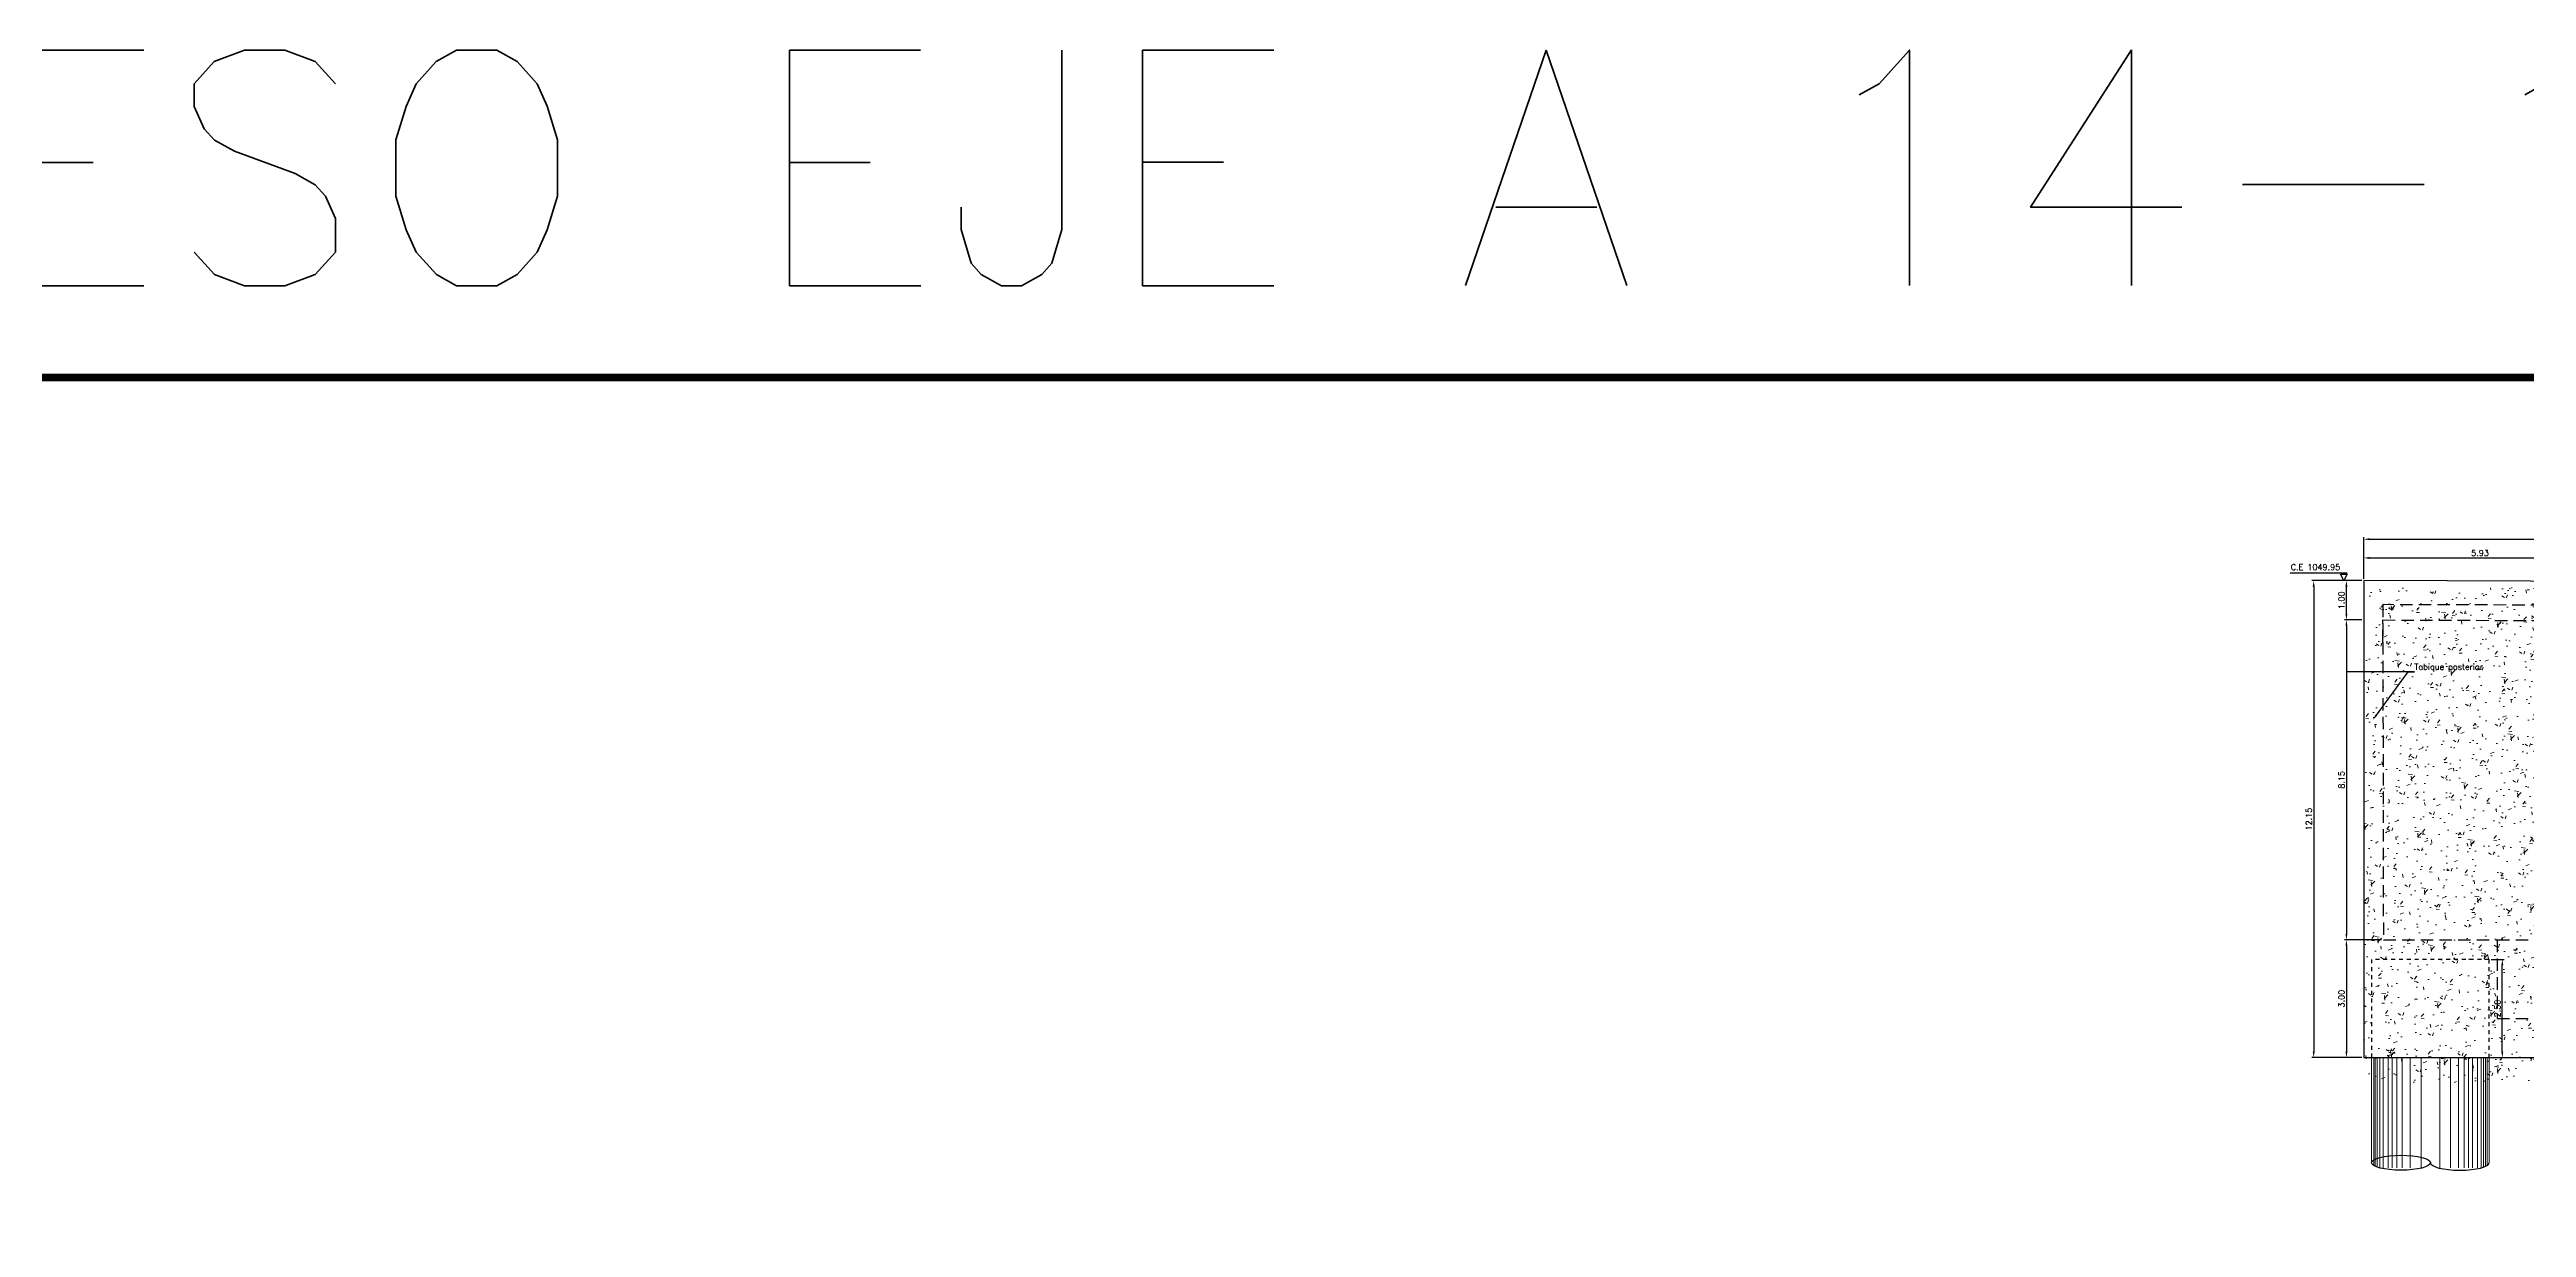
# Model space of a CAD drawing. Header units: metres. Extents: x 1080594 to 1081411, y 976871 to 977162.
# Drawn here: x 1081023.4 to 1081086.6, y 977131.6 to 977161.6 of the extents above; entities that cross this region are included whole.
import ezdxf
from ezdxf import colors
from ezdxf.entities.mleader import LeaderData, LeaderLine
from ezdxf.math import Vec2, Vec3

# ---------------------------------------------------------------- set-up
doc = ezdxf.new("R2010")
doc.units = ezdxf.units.M
doc.header["$LTSCALE"] = 25.4
doc.linetypes.add('HIDDEN', pattern=[0.375, 0.25, -0.125])
for name, color, linetype in [('CONTRAPESO', 3, 'Continuous'), ('COT', 1, 'Continuous'), ('DIMCONTRAPESO', 1, 'Continuous'), ('ESC_4PL', 7, 'Continuous'), ('PROY', 9, 'HIDDEN'), ('PROYECC', 251, 'HIDDEN')]:
    doc.layers.add(name, color=color, linetype=linetype)
for name, color, linetype, lineweight in [('COTA', 1, 'Continuous', 30), ('COTACIM', 20, 'Continuous', 5), ('OTROS', 8, 'Continuous', 5), ('SOLIDOREFCONT', 254, 'Continuous', 5)]:
    doc.layers.add(name, color=color, linetype=linetype, lineweight=lineweight)
doc.styles.add('romans', font='romans.shx')
doc.dimstyles.new('Copy 75', dxfattribs={"dimtxt": 0.15, "dimasz": 0.15, "dimexe": 0.05, "dimexo": 0.05, "dimgap": 0.05, "dimtad": 1, "dimzin": 0, "dimdsep": 46, "dimtxsty": 'romans', "dimcen": 0.002, "dimclrd": 1, "dimclre": 1, "dimclrt": 3, "dimadec": 4, "dimazin": 0, "dimtfac": 1, "dimtofl": 0, "dimtmove": 1, "dimatfit": 3, "dimfxl": 1, "dimtolj": 1, "dimtzin": 0, "dimarcsym": 1})

# ---------------------------------------------------------------- blocks, each defined once
blk = doc.blocks.new('*D479')
at = {"layer": 'COTA', "color": 1, "lineweight": -2, "transparency": 16777216}
for p, q in [((1081082.425, 977148.11), (1081082.425, 977149.165)), ((1081082.575, 977149.115), (1081099.275, 977149.115)), ((1081099.425, 977148.048), (1081099.425, 977149.165))]:
    blk.add_line(p, q, dxfattribs=at)
at = {"layer": 'COTA', "color": 1, "transparency": 16777216}
for points in [[(1081082.575, 977149.14), (1081082.575, 977149.09), (1081082.425, 977149.115)], [(1081099.275, 977149.14), (1081099.275, 977149.09), (1081099.425, 977149.115)]]:
    blk.add_solid(points, dxfattribs=at)
at = {"layer": 'Defpoints', "color": 0, "transparency": 16777216}
for p in [(1081099.425, 977149.115), (1081082.425, 977148.06), (1081099.425, 977147.998)]:
    blk.add_point(p, dxfattribs=at)
at = {"layer": 'COTA', "color": 3, "transparency": 16777216, "insert": (1081090.925, 977149.24), "char_height": 0.15, "attachment_point": 5, "style": 'romans'}
blk.add_mtext('\\A1;17.00', dxfattribs=at)
blk = doc.blocks.new('*D480')
at = {"layer": 'Defpoints', "color": 0, "transparency": 16777216}
for p in [(1081082.425, 977148.06), (1081088.355, 977148.639), (1081088.355, 977148.481)]:
    blk.add_point(p, dxfattribs=at)
at = {"layer": 'DIMCONTRAPESO', "color": 1, "lineweight": -2, "transparency": 16777216}
for p, q in [((1081082.425, 977148.11), (1081082.425, 977148.689)), ((1081088.355, 977148.531), (1081088.355, 977148.689)), ((1081082.575, 977148.639), (1081088.205, 977148.639))]:
    blk.add_line(p, q, dxfattribs=at)
at = {"layer": 'DIMCONTRAPESO', "color": 1, "transparency": 16777216}
for points in [[(1081082.575, 977148.664), (1081082.575, 977148.614), (1081082.425, 977148.639)], [(1081088.205, 977148.664), (1081088.205, 977148.614), (1081088.355, 977148.639)]]:
    blk.add_solid(points, dxfattribs=at)
at = {"layer": 'DIMCONTRAPESO', "color": 3, "transparency": 16777216, "insert": (1081085.39, 977148.764), "char_height": 0.15, "attachment_point": 5, "style": 'romans'}
blk.add_mtext('\\A1;5.93', dxfattribs=at)
blk = doc.blocks.new('*D482')
at = {"layer": 'COTA', "color": 1, "lineweight": -2, "transparency": 16777216}
for p, q in [((1081082.375, 977147.06), (1081081.934, 977147.06)), ((1081081.984, 977146.91), (1081081.984, 977139.062)), ((1081082.875, 977138.912), (1081081.934, 977138.912))]:
    blk.add_line(p, q, dxfattribs=at)
at = {"layer": 'COTA', "color": 1, "transparency": 16777216}
for points in [[(1081081.959, 977146.91), (1081082.009, 977146.91), (1081081.984, 977147.06)], [(1081081.959, 977139.062), (1081082.009, 977139.062), (1081081.984, 977138.912)]]:
    blk.add_solid(points, dxfattribs=at)
at = {"layer": 'Defpoints', "color": 0, "transparency": 16777216}
for p in [(1081082.425, 977147.06), (1081081.984, 977138.912), (1081082.925, 977138.912)]:
    blk.add_point(p, dxfattribs=at)
at = {"layer": 'COTA', "color": 3, "transparency": 16777216, "insert": (1081081.859, 977142.986), "char_height": 0.15, "attachment_point": 5, "rotation": 90, "style": 'romans'}
blk.add_mtext('\\A1;8.15', dxfattribs=at)
blk = doc.blocks.new('*D483')
at = {"layer": 'COTA', "color": 1, "lineweight": -2, "transparency": 16777216}
for p, q in [((1081082.375, 977148.06), (1081081.934, 977148.06)), ((1081081.984, 977147.21), (1081081.984, 977147.91)), ((1081082.375, 977147.06), (1081081.934, 977147.06))]:
    blk.add_line(p, q, dxfattribs=at)
at = {"layer": 'COTA', "color": 1, "transparency": 16777216}
for points in [[(1081081.959, 977147.91), (1081082.009, 977147.91), (1081081.984, 977148.06)], [(1081081.959, 977147.21), (1081082.009, 977147.21), (1081081.984, 977147.06)]]:
    blk.add_solid(points, dxfattribs=at)
at = {"layer": 'Defpoints', "color": 0, "transparency": 16777216}
for p in [(1081081.984, 977148.06), (1081082.425, 977148.06), (1081082.425, 977147.06)]:
    blk.add_point(p, dxfattribs=at)
at = {"layer": 'COTA', "color": 3, "transparency": 16777216, "insert": (1081081.859, 977147.56), "char_height": 0.15, "attachment_point": 5, "rotation": 90, "style": 'romans'}
blk.add_mtext('\\A1;1.00', dxfattribs=at)
blk = doc.blocks.new('*D484')
at = {"layer": 'COTA', "color": 1, "lineweight": -2, "transparency": 16777216}
for p, q in [((1081082.375, 977148.06), (1081081.1, 977148.06)), ((1081081.15, 977147.91), (1081081.15, 977136.061)), ((1081082.375, 977135.911), (1081081.1, 977135.911))]:
    blk.add_line(p, q, dxfattribs=at)
at = {"layer": 'COTA', "color": 1, "transparency": 16777216}
for points in [[(1081081.125, 977147.91), (1081081.175, 977147.91), (1081081.15, 977148.06)], [(1081081.125, 977136.061), (1081081.175, 977136.061), (1081081.15, 977135.911)]]:
    blk.add_solid(points, dxfattribs=at)
at = {"layer": 'Defpoints', "color": 0, "transparency": 16777216}
for p in [(1081082.425, 977148.06), (1081081.15, 977135.911), (1081082.425, 977135.911)]:
    blk.add_point(p, dxfattribs=at)
at = {"layer": 'COTA', "color": 3, "transparency": 16777216, "insert": (1081081.025, 977141.986), "char_height": 0.15, "attachment_point": 5, "rotation": 90, "style": 'romans'}
blk.add_mtext('\\A1;12.15', dxfattribs=at)
blk = doc.blocks.new('*D485')
at = {"layer": 'COTA', "color": 1, "lineweight": -2, "transparency": 16777216}
for p, q in [((1081082.875, 977138.911), (1081081.934, 977138.911)), ((1081081.984, 977138.761), (1081081.984, 977136.061)), ((1081082.375, 977135.911), (1081081.934, 977135.911))]:
    blk.add_line(p, q, dxfattribs=at)
at = {"layer": 'COTA', "color": 1, "transparency": 16777216}
for points in [[(1081081.959, 977138.761), (1081082.009, 977138.761), (1081081.984, 977138.911)], [(1081081.959, 977136.061), (1081082.009, 977136.061), (1081081.984, 977135.911)]]:
    blk.add_solid(points, dxfattribs=at)
at = {"layer": 'Defpoints', "color": 0, "transparency": 16777216}
for p in [(1081082.925, 977138.911), (1081081.984, 977135.911), (1081082.425, 977135.911)]:
    blk.add_point(p, dxfattribs=at)
at = {"layer": 'COTA', "color": 3, "transparency": 16777216, "insert": (1081081.859, 977137.411), "char_height": 0.15, "attachment_point": 5, "rotation": 90, "style": 'romans'}
blk.add_mtext('\\A1;3.00', dxfattribs=at)
blk = doc.blocks.new('*D803')
at = {"layer": 'COTA', "color": 1, "lineweight": -2, "transparency": 16777216}
for p, q in [((1081085.674, 977138.413), (1081086.007, 977138.413)), ((1081085.957, 977136.061), (1081085.957, 977138.263)), ((1081085.674, 977135.911), (1081086.007, 977135.911))]:
    blk.add_line(p, q, dxfattribs=at)
at = {"layer": 'COTA', "color": 1, "transparency": 16777216}
for points in [[(1081085.932, 977138.263), (1081085.982, 977138.263), (1081085.957, 977138.413)], [(1081085.932, 977136.061), (1081085.982, 977136.061), (1081085.957, 977135.911)]]:
    blk.add_solid(points, dxfattribs=at)
at = {"layer": 'Defpoints', "color": 0, "transparency": 16777216}
for p in [(1081085.624, 977138.413), (1081085.957, 977138.413), (1081085.624, 977135.911)]:
    blk.add_point(p, dxfattribs=at)
at = {"layer": 'COTA', "color": 3, "transparency": 16777216, "insert": (1081085.832, 977137.162), "char_height": 0.15, "attachment_point": 5, "rotation": 90, "style": 'romans'}
blk.add_mtext('\\A1;2.50', dxfattribs=at)

msp = doc.modelspace()

# ---------------------------------------------------------------- hatches: boundary and pattern name
at = {"layer": 'SOLIDOREFCONT', "true_color": 0x5b5b5b, "transparency": 33554546}
h = msp.add_hatch(dxfattribs=at)
h.set_pattern_fill('AR-CONC', color=251, scale=0.005)
h.set_pattern_definition([(50, (426.2063, 72.8429), (0.91092334498, -0.0796954277), [0.09525, -1.04775]), (355, (426.2063, 72.8429), (-0.1762171071, 0.9552842262), [0.0762, -0.83820292085]), (100.4514447, (426.28225, 72.8363), (0.73470623545, 0.87558875956), [0.080950044, -0.890451223]), (46.1842, (426.2063, 73.0969), (1.3553952045, -0.2102116397), [0.142875, -1.571625]), (96.63555761, (426.3193, 73.0794), (1.1870206703, 1.237130623), [0.1214251157, -1.3356780408]), (351.18415117, (426.2063, 73.097), (1.1870206703, 1.2371306229), [0.1142998354, -1.2572986596]), (21, (426.3333, 73.0334), (0.75807195635, -0.51132599094), [0.09525, -1.04775]), (326, (426.3333, 73.0334), (0.30901014174, 0.9209398306), [0.0762, -0.8382]), (71.451445, (426.3965, 72.9908), (1.0670820964, 0.40961384443), [0.080950044, -0.890449688]), (37.5, (426.20634, 72.84294), (0.01544301625, 0.422775194366), [0, -0.82804, 0, -0.8509, 0, -0.841375]), (7.5, (426.20634, 72.84294), (0.33409831255, 0.50090287409), [0, -0.48514, 0, -0.80899, 0, -0.320675]), (327.5, (425.92313, 72.84294), (0.677952975834, -0.02864371996), [0, -0.3175, 0, -0.9906, 0, -1.31445]), (317.5, (425.7961, 72.84294), (0.74064590693, 0.12713245517), [0, -0.41275, 0, -0.65786, 0, -0.93345])])
h.paths.add_polyline_path([(1081099.425038, 977147.871275), (1081088.355395, 977147.885275), (1081082.425479, 977147.875275), (1081082.425479, 977135.280275), (1081099.425292, 977135.280275)])

# ---------------------------------------------------------------- linework, layer by layer
at = {"layer": 'CONTRAPESO'}
msp.add_lwpolyline([(1081099.424724, 977148.000277), (1081082.42532, 977148.060379), (1081082.425479, 977135.910974), (1081099.425292, 977135.910974)], close=True, dxfattribs=at)
at = {"layer": 'COT'}
msp.add_ellipse((1081083.373431, 977133.233078), major_axis=(0.750261, 0), ratio=0.25438133, dxfattribs=at)
msp.add_ellipse((1081084.873952, 977133.233078), major_axis=(0.750261, 0), ratio=0.25438133, start_param=3.141592654, end_param=6.283185307, dxfattribs=at)
at = {"layer": 'COTA', "const_width": 0.2}
msp.add_lwpolyline([(1080619.797527, 977153.234077), (1081240.811784, 977153.234077), (1081240.811784, 976870.940986), (1080619.797527, 976870.940986)], close=True, dxfattribs=at)
at = {"layer": 'COTA', "color": 2}
for points in [[(1081080.547205, 977148.259067), (1081082.003406, 977148.259067)], [(1081082.425379, 977148.050275), (1081082.425379, 977148.050275)]]:
    msp.add_lwpolyline(points, dxfattribs=at)
msp.add_lwpolyline([(1081081.831314, 977148.22779), (1081082.003413, 977148.22779), (1081081.917364, 977148.060378), (1081081.917364, 977148.060378)], close=True, dxfattribs=at)
at = {"layer": 'OTROS'}
for p, q in [((1081082.678615, 977135.910974), (1081082.678615, 977133.161066)), ((1081082.71685, 977135.910974), (1081082.71685, 977133.140724)), ((1081082.767831, 977135.910974), (1081082.767831, 977133.120415)), ((1081082.831556, 977135.910974), (1081082.831556, 977133.10069)), ((1081082.920771, 977135.910974), (1081082.920771, 977133.10069)), ((1081083.048222, 977135.910974), (1081083.048222, 977133.10069)), ((1081083.150182, 977135.910974), (1081083.150182, 977133.10069)), ((1081083.264888, 977135.910974), (1081083.264888, 977133.10069)), ((1081083.405083, 977135.910974), (1081083.405083, 977133.10069)), ((1081083.612087, 977135.910974), (1081083.612087, 977133.10069)), ((1081083.885794, 977135.910974), (1081083.885794, 977133.10069)), ((1081084.361576, 977135.910974), (1081084.361576, 977133.10069)), ((1081084.635283, 977135.910974), (1081084.635283, 977133.10069)), ((1081084.842287, 977135.910974), (1081084.842287, 977133.10069)), ((1081084.982483, 977135.910974), (1081084.982483, 977133.10069)), ((1081085.097188, 977135.910974), (1081085.097188, 977133.10069)), ((1081085.199149, 977135.910974), (1081085.199149, 977133.10069)), ((1081085.326599, 977135.910974), (1081085.326599, 977133.10069)), ((1081085.415814, 977135.910974), (1081085.415814, 977133.10069)), ((1081085.47954, 977135.910974), (1081085.47954, 977133.120415)), ((1081085.53052, 977135.910974), (1081085.53052, 977133.140724)), ((1081085.568755, 977135.910974), (1081085.568755, 977133.161066))]:
    msp.add_line(p, q, dxfattribs=at)
msp.add_lwpolyline([(1081082.623171, 977133.233078), (1081082.623171, 977135.910974), (1081085.624213, 977135.910974), (1081085.624213, 977133.233078)], dxfattribs=at)
at = {"layer": 'PROY', "color": 250, "ltscale": 0.05}
msp.add_lwpolyline([(1081096.023692, 977136.910972), (1081096.023692, 977138.910974), (1081098.925499, 977138.910978), (1081098.910537, 977147.402091), (1081082.911086, 977147.448844), (1081082.925846, 977138.911056), (1081085.82627, 977138.910974), (1081085.82627, 977136.910887)], close=True, dxfattribs=at)
at = {"layer": 'PROY', "color": 252, "ltscale": 0.05}
for points in [[(1081082.911207, 977146.487856), (1081082.911765, 977147.058653), (1081098.911192, 977147.001783), (1081098.910519, 977146.603872)], [(1081085.82627, 977138.910974), (1081096.023692, 977138.910974)]]:
    msp.add_lwpolyline(points, dxfattribs=at)
at = {"layer": 'PROYECC', "color": 14, "ltscale": 0.01}
msp.add_lwpolyline([(1081082.623171, 977135.910974), (1081085.624213, 977135.910974), (1081085.624213, 977138.413005), (1081082.623171, 977138.413005)], close=True, dxfattribs=at)

# ---------------------------------------------------------------- texts
at = {"layer": 'COTA', "color": 3, "insert": (1081080.565431, 977148.47965), "char_height": 0.15, "attachment_point": 1, "style": 'romans'}
msp.add_mtext('C.E 1049.95', dxfattribs=at)
at = {"layer": 'ESC_4PL', "insert": (1080899.154903, 977171.551388), "char_height": 6, "width": 322.62567568, "attachment_point": 1, "rotation": 0.00909457, "style": 'romans'}
msp.add_mtext('\\pi86.064;\\PCONTRAPESO EJE A 14-15-16-17-18', dxfattribs=at)

# ---------------------------------------------------------------- dimensions: what is measured, and where the dimension line sits
at = {"layer": 'COTA', "color": 4}
dim = msp.add_linear_dim(base=(1081099.424666, 977149.115433), p1=(1081082.42528, 977148.060379), p2=(1081099.424666, 977147.998277), dimstyle='Copy 75', dxfattribs=at)
dim.commit()
dim.dimension.update_dxf_attribs({"geometry": '*D479', "text_midpoint": (1081090.924973, 977149.240433)})
at = {"layer": 'COTA'}
for base, p1, p2, picture, middle in [((1081081.149647, 977135.910974), (1081082.425415, 977148.060378), (1081082.425479, 977135.910974), '*D484', (1081081.024647, 977141.985676)), ((1081081.984476, 977148.060378), (1081082.425333, 977147.060372), (1081082.425415, 977148.060378), '*D483', (1081081.859476, 977147.560375)), ((1081081.984476, 977138.911974), (1081082.425333, 977147.060372), (1081082.925479, 977138.911974), '*D482', (1081081.859476, 977142.986173)), ((1081081.984461, 977135.910974), (1081082.925479, 977138.910974), (1081082.425479, 977135.910974), '*D485', (1081081.859461, 977137.410974))]:
    dim = msp.add_linear_dim(base=base, p1=p1, p2=p2, angle=90, dimstyle='Copy 75', dxfattribs=at)
    dim.commit()
    dim.dimension.update_dxf_attribs({"geometry": picture, "text_midpoint": middle})
at = {"layer": 'COTA', "color": 2}
dim = msp.add_linear_dim(base=(1081085.957242, 977138.413005), p1=(1081085.624213, 977135.910974), p2=(1081085.624213, 977138.413005), angle=90, dimstyle='Copy 75', dxfattribs=at)
dim.commit()
dim.dimension.update_dxf_attribs({"geometry": '*D803', "text_midpoint": (1081085.832242, 977137.16199)})
at = {"layer": 'DIMCONTRAPESO'}
dim = msp.add_linear_dim(base=(1081088.355336, 977148.639441), p1=(1081082.42532, 977148.060379), p2=(1081088.355336, 977148.480854), dimstyle='Copy 75', dxfattribs=at)
dim.commit()
dim.dimension.update_dxf_attribs({"geometry": '*D480', "text_midpoint": (1081085.390328, 977148.764441)})

# ---------------------------------------------------------------- leaders
at = {"layer": 'COTACIM'}
ml = msp.add_multileader_mtext('Standard', dxfattribs=at)
ml.set_content('Tabique posterior', color=3, style='romans')
ml.set_leader_properties(color=256)
ml.build(insert=Vec2(0, 0))
ml.multileader.update_dxf_attribs({"text_left_attachment_type": 6, "text_right_attachment_type": 6, "dogleg_length": 0.15602, "arrow_head_size": 0.15})
ctx = ml.context
ctx.base_point, ctx.char_height, ctx.arrow_head_size, ctx.landing_gap_size, ctx.plane_origin = Vec3(1081083.71553, 977145.741557, -308.056641), 0.15, 0.15, 0, Vec3(1081082.942814, 977144.237317, -308.056641)
ctx.left_attachment, ctx.right_attachment = 6, 6
notes = []
notes.append((ctx, [(0, (1, 1, 0), (1081083.55951, 977145.741557, -308.056641), (1, 0), 0.15602, [(0, [(1081082.659288, 977144.513439, -308.056641)], 0, [])])]))
ctx.mtext.insert, ctx.mtext.width, ctx.mtext.flow_direction = Vec3(1081083.71553, 977145.941557, -308.056641), 4.2167417, 5
for ctx, leaders in notes:
    for number, flags, end, landing, length, lines in leaders:
        leader = LeaderData()
        leader.index, (leader.has_last_leader_line, leader.has_dogleg_vector, leader.attachment_direction) = number, flags
        leader.last_leader_point, leader.dogleg_vector, leader.dogleg_length = Vec3(end), Vec3(landing), length
        for number, points, colour, breaks in lines:
            line = LeaderLine()
            line.index, line.vertices, line.color, line.breaks = number, Vec3.list(points), colors.encode_raw_color(colour), breaks
            leader.lines.append(line)
        ctx.leaders.append(leader)

doc.saveas('drawing.dxf')
